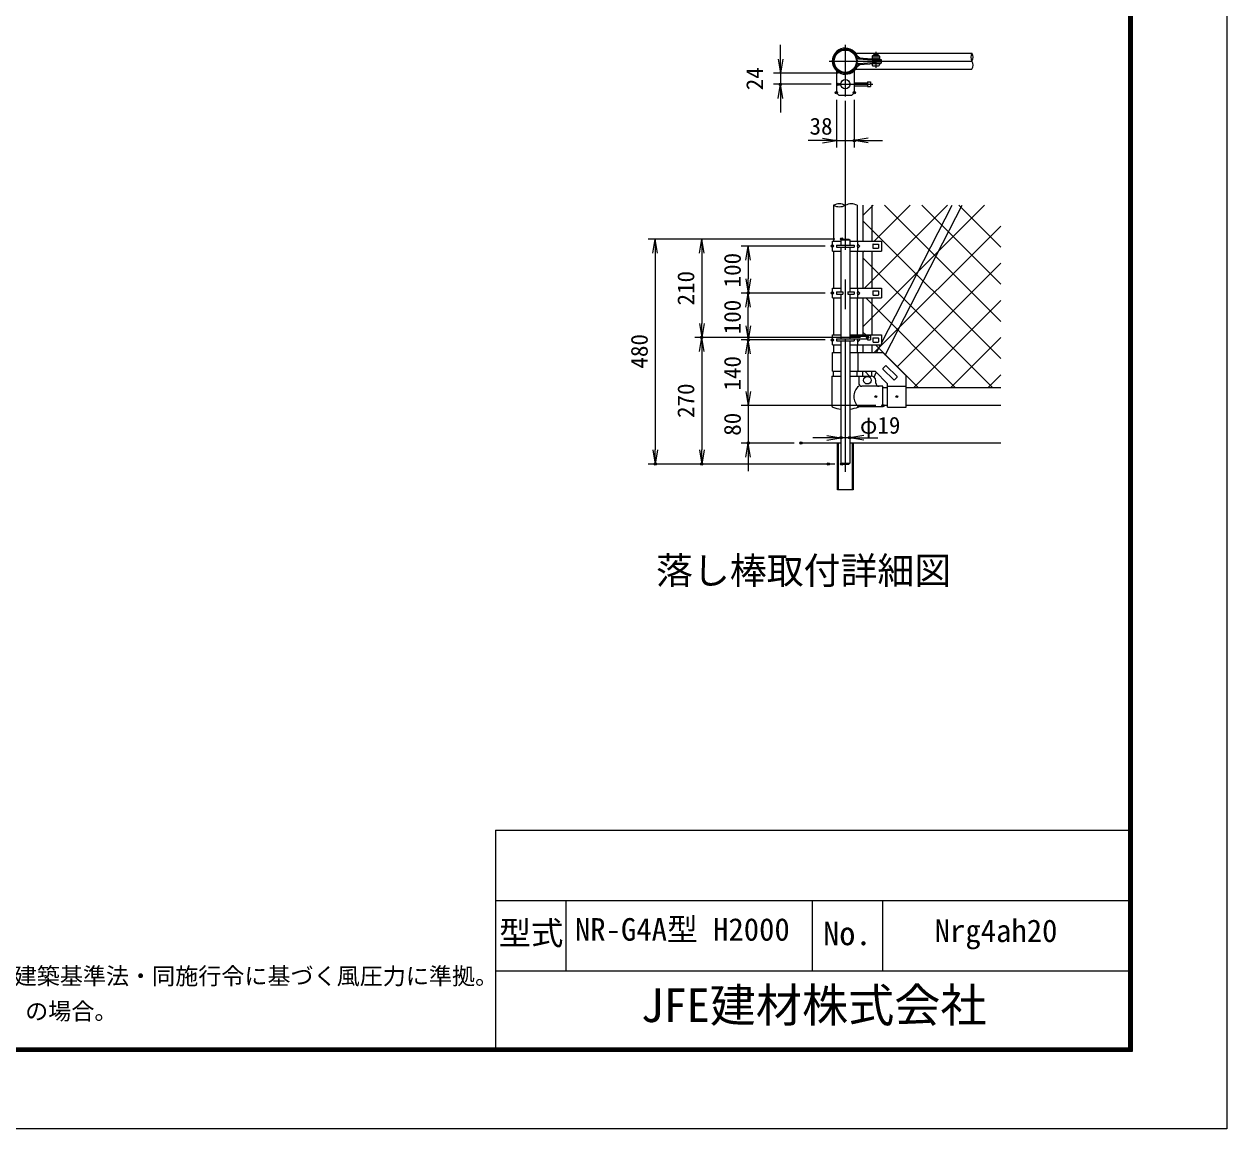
# Model space of a CAD drawing. Units: millimetres, scale not verified, with parts at other scales. Extents: x -6300 to 6300, y -4455 to 4455.
# Drawn here: x 1169 to 6300, y -4455 to 259 of the extents above; entities that cross this region are included whole.
import ezdxf
from ezdxf.enums import TextEntityAlignment as Align

# ---------------------------------------------------------------- set-up
doc = ezdxf.new("R2010")
doc.units = ezdxf.units.MM
doc.header["$LTSCALE"] = 20
doc.header["$PDMODE"] = 32
doc.header["$PDSIZE"] = 10
doc.linetypes.add('USER1', pattern=[50.8, 31.75, -6.35, 6.35, -6.35])
for name, color, linetype, lineweight in [('0-0_D-TTL-TXT', 7, 'Continuous', 25), ('0-2_D-STR3', 3, 'Continuous', 13), ('0-3_D-STR1', 1, 'Continuous', 25), ('0-4_D-BMK', 2, 'USER1', 13), ('0-5_D-STR-DIM', 7, 'Continuous', 13), ('0-7_D-BGD', 7, 'Continuous', 25), ('0-B_D-STR2', 7, 'Continuous', 13), ('0-D_D-TTL', 7, 'Continuous', 25)]:
    doc.layers.add(name, color=color, linetype=linetype, lineweight=lineweight)
for name, color, linetype in [('0-9_0', 7, 'Continuous'), ('0-A_Defpoints', 7, 'Continuous'), ('0-E_1', 7, 'Continuous')]:
    doc.layers.add(name, color=color, linetype=linetype)
doc.styles.add('ＭＳ ゴシック', font='')
doc.styles.get('ＭＳ ゴシック').set_extended_font_data('MS Gothic')

# ---------------------------------------------------------------- blocks, each defined once
blk = doc.blocks.new('_Open')
at = {"layer": '0-9_0'}
blk.add_line((-20, 3.333), (0, 0), dxfattribs=at)
blk.add_lwpolyline([(-20, -3.333), (0, 0), (-20, 0)], dxfattribs=at)

msp = doc.modelspace()

# ---------------------------------------------------------------- linework, layer by layer
at = {"layer": '0-2_D-STR3'}
for p, q in [((4723.1, 122.58), (4733.75, 115.03)), ((4728.58, 110.41), (4825.28, 103.65)), ((4728.9, 115), (4825.6, 108.24)), ((4785.9, 122.41), (4785.9, 111.01)), ((4785.9, 111.01), (4818.3, 111.01)), ((4789.32, 124.01), (4814.58, 124.01)), ((4794.1, 128.27), (4795.7, 129.87)), ((4794.1, 128.27), (4794.1, 124.01)), ((4794.1, 128.27), (4810.1, 128.27)), ((4794.1, 122.41), (4794.1, 111.01)), ((4794.1, 111.01), (4794.1, 110.44)), ((4794.1, 105.83), (4794.1, 95.04)), ((4795.7, 129.87), (4808.5, 129.87)), ((4795.7, 129.87), (4795.7, 124.01)), ((4795.7, 111.01), (4795.7, 110.33)), ((4795.7, 105.72), (4795.7, 95.15)), ((4808.5, 129.87), (4808.5, 124.01)), ((4808.5, 129.87), (4810.1, 128.27)), ((4808.5, 111.01), (4808.5, 109.43)), ((4808.5, 104.82), (4808.5, 96.05)), ((4810.1, 128.27), (4810.1, 124.01)), ((4810.1, 122.41), (4810.1, 111.01)), ((4810.1, 111.01), (4810.1, 109.32)), ((4810.1, 104.71), (4810.1, 96.16)), ((4818.3, 122.41), (4818.3, 111.01)), ((4825.6, 108.24), (4825.28, 103.65)), ((4710.1, 59.85), (4710.1, -34.15)), ((4723.1, 78.28), (4733.75, 85.83)), ((4728.58, 90.46), (4825.28, 97.22)), ((4728.9, 85.87), (4825.6, 92.63)), ((4786.1, 89.87), (4786.1, 85.07)), ((4786.1, 89.87), (4818.1, 89.87)), ((4790.1, 81.07), (4814.1, 81.07)), ((4808.5, 91.04), (4808.5, 89.87)), ((4810.1, 91.55), (4810.1, 89.87)), ((4818.1, 89.87), (4818.1, 85.07)), ((4825.28, 97.22), (4825.6, 92.63)), ((4710.1, 7.85), (4767.1, 7.85)), ((4767.1, 11.85), (4779.1, 11.85)), ((4767.1, 11.85), (4767.1, -8.15)), ((4779.1, 11.85), (4779.1, -8.15)), ((4644.1, -44.15), (4700.1, -44.15)), ((4700.1, -44.15), (4710.1, -34.15)), ((4710.1, -4.15), (4767.1, -4.15)), ((4767.1, -8.15), (4779.1, -8.15)), ((4747.1, -514.37), (4747.1, -667.69)), ((4785.1, -514.37), (4785.1, -667.69)), ((4826.1, -1102.24), (5128.14, -514.37)), ((4842.66, -1153.15), (5170.86, -514.37)), ((4657.1, -658.19), (4653.1, -662.19)), ((4653.1, -662.19), (4653.1, -684.19)), ((4653.1, -662.19), (4691.1, -662.19)), ((4657.1, -658.19), (4687.1, -658.19)), ((4687.1, -658.19), (4691.1, -662.19)), ((4691.1, -662.19), (4691.1, -684.19)), ((4616.71, -667.69), (4653.1, -667.69)), ((4616.71, -709.69), (4616.71, -667.69)), ((4616.71, -709.69), (4653.1, -709.69)), ((4634.1, -684.19), (4710.1, -684.19)), ((4634.1, -684.19), (4634.1, -693.19)), ((4634.1, -693.19), (4710.1, -693.19)), ((4653.1, -693.19), (4653.1, -884.19)), ((4653.1, -693.19), (4653.1, -884.19)), ((4691.1, -667.69), (4826.1, -667.69)), ((4691.1, -693.19), (4691.1, -884.19)), ((4691.1, -693.19), (4691.1, -884.19)), ((4691.1, -709.69), (4826.1, -709.69)), ((4710.1, -684.19), (4710.1, -693.19)), ((4725.75, -680.69), (4723.1, -688.69)), ((4725.75, -709.69), (4725.75, -667.69)), ((4733.75, -688.69), (4725.75, -680.69)), ((4747.1, -709.69), (4747.1, -867.69)), ((4785.1, -709.69), (4785.1, -867.69)), ((4790.1, -680.69), (4790.1, -696.69)), ((4791.1, -679.69), (4813.1, -679.69)), ((4791.1, -697.69), (4813.1, -697.69)), ((4814.1, -680.69), (4814.1, -696.69)), ((4826.1, -667.69), (4826.1, -709.69)), ((4616.71, -867.69), (4653.1, -867.69)), ((4616.71, -909.69), (4616.71, -867.69)), ((4691.1, -867.69), (4826.1, -867.69)), ((4725.75, -909.69), (4725.75, -867.69)), ((4826.1, -867.69), (4826.1, -909.69)), ((4616.71, -909.69), (4653.1, -909.69)), ((4634.1, -884.19), (4662.1, -884.19)), ((4634.1, -884.19), (4634.1, -893.19)), ((4634.1, -893.19), (4662.1, -893.19)), ((4653.1, -893.19), (4653.1, -1084.19)), ((4653.1, -893.19), (4653.1, -1084.19)), ((4662.1, -884.19), (4662.1, -893.19)), ((4682.1, -884.19), (4682.1, -893.19)), ((4682.1, -884.19), (4710.1, -884.19)), ((4682.1, -893.19), (4710.1, -893.19)), ((4691.1, -893.19), (4691.1, -1084.19)), ((4691.1, -893.19), (4691.1, -1084.19)), ((4691.1, -909.69), (4826.1, -909.69)), ((4710.1, -884.19), (4710.1, -893.19)), ((4733.75, -888.69), (4725.75, -880.69)), ((4747.1, -909.69), (4747.1, -1067.69)), ((4785.1, -909.69), (4785.1, -1067.69)), ((4790.1, -880.69), (4790.1, -896.69)), ((4791.1, -879.69), (4813.1, -879.69)), ((4791.1, -897.69), (4813.1, -897.69)), ((4814.1, -880.69), (4814.1, -896.69)), ((4616.71, -1067.69), (4653.1, -1067.69)), ((4616.71, -1109.69), (4616.71, -1067.69)), ((4691.1, -1067.69), (4826.1, -1067.69)), ((4691.1, -1072.19), (4767.1, -1072.19)), ((4725.75, -1072.19), (4725.75, -1067.69)), ((4767.1, -1068.19), (4779.1, -1068.19)), ((4767.1, -1068.19), (4767.1, -1088.19)), ((4779.1, -1068.19), (4779.1, -1088.19)), ((4826.1, -1067.69), (4826.1, -1109.69)), ((4616.71, -1109.69), (4653.1, -1109.69)), ((4634.1, -1084.19), (4710.1, -1084.19)), ((4634.1, -1084.19), (4634.1, -1093.19)), ((4634.1, -1093.19), (4710.1, -1093.19)), ((4653.1, -1093.19), (4653.1, -1614.19)), ((4691.1, -1084.19), (4767.1, -1084.19)), ((4691.1, -1093.19), (4691.1, -1614.19)), ((4691.1, -1109.69), (4826.1, -1109.69)), ((4710.1, -1084.19), (4710.1, -1093.19)), ((4725.75, -1109.69), (4725.75, -1084.19)), ((4733.75, -1088.69), (4729.25, -1084.19)), ((4747.1, -1109.69), (4747.1, -1142.59)), ((4767.1, -1088.19), (4779.1, -1088.19)), ((4785.1, -1109.69), (4785.1, -1142.59)), ((4790.1, -1080.69), (4790.1, -1096.69)), ((4791.1, -1079.69), (4813.1, -1079.69)), ((4791.1, -1097.69), (4813.1, -1097.69)), ((4805.37, -1142.59), (4822.27, -1109.69)), ((4814.1, -1080.69), (4814.1, -1096.69)), ((4616.7, -1142.59), (4653.1, -1142.59)), ((4616.7, -1222.59), (4616.7, -1142.59)), ((4691.1, -1142.59), (4832.1, -1142.59)), ((4727.5, -1222.59), (4727.5, -1142.59)), ((4832.1, -1142.59), (4932.1, -1242.59)), ((4616.7, -1222.59), (4653.1, -1222.59)), ((4747.1, -1242.69), (4747.1, -1222.59)), ((4785.1, -1242.92), (4785.1, -1222.59)), ((4794.46, -1246.97), (4804.26, -1227.89)), ((4832.3, -1210.1), (4843.61, -1198.79)), ((4832.3, -1212.93), (4878.97, -1259.6)), ((4846.44, -1198.79), (4893.11, -1245.46)), ((4615, -1242.69), (4653.1, -1242.69)), ((4615, -1242.69), (4615, -1370.07)), ((4729.2, -1242.69), (4729.2, -1272.69)), ((4802.1, -1272.69), (4802.1, -1262.69)), ((4852.1, -1375.09), (4852.1, -1275.73)), ((4881.8, -1259.6), (4893.11, -1248.29)), ((4932.1, -1375.09), (4932.1, -1242.59)), ((4832.1, -1286.69), (4743.2, -1286.69)), ((4832.1, -1374.69), (4832.1, -1286.69)), ((4852.1, -1286.09), (4932.1, -1286.09)), ((4832.1, -1374.69), (4729.2, -1374.69)), ((4852.1, -1375.09), (4932.1, -1375.09)), ((4691.1, -1484.05), (4691.1, -1614.12)), ((4642.7, -1728.69), (4642.7, -1528.69)), ((4701.5, -1528.69), (4701.5, -1728.69)), ((4706.1, -1528.69), (4706.1, -1728.69)), ((4653.1, -1614.19), (4691.1, -1614.19)), ((4687.1, -1618.19), (4691.1, -1614.19))]:
    msp.add_line(p, q, dxfattribs=at)
for points in [[(4634.1, 59.85), (4634.1, -34.15), (4644.1, -44.15)], [(4723.1, -688.69), (4725.75, -696.69), (4733.75, -688.69)], [(4725.75, -880.69), (4723.1, -888.69), (4725.75, -896.69), (4733.75, -888.69)], [(4724.59, -1084.19), (4723.1, -1088.69), (4725.75, -1096.69), (4733.75, -1088.69)], [(4691.1, -1222.59), (4798.96, -1222.59), (4852.1, -1275.73)], [(4691.1, -1242.69), (4729.2, -1242.69), (4782.1, -1242.69)], [(4706.1, -1728.69), (4638.1, -1728.69), (4638.1, -1528.69)], [(4653.1, -1614.19), (4657.1, -1618.19), (4687.1, -1618.19)]]:
    msp.add_lwpolyline(points, dxfattribs=at)
for centre, radius in [((4672.1, 1.85), 20), ((4766.1, -1260.69), 16), ((4802.1, -1330.69), 4), ((4892.1, -1330.59), 4)]:
    msp.add_circle(centre, radius, dxfattribs=at)
for centre, radius, start, end in [((4672.1, 100.43), 55.6, 18.59864, 341.40136), ((4672.1, 100.43), 51, 18.59864, 341.40136), ((4729.16, 119.63), 9.2, 198.59864, 270), ((4729.16, 119.63), 4.6, 198.59864, 270), ((4790, 118.1), 5.95, 46.42256, 133.57744), ((4802.1, 103.22), 20.8, 67.37418, 112.62582), ((4814.2, 118), 6.02, 47.07814, 132.92186), ((4729.16, 81.23), 9.2, 90, 161.40136), ((4729.16, 81.23), 4.6, 90, 161.40136), ((4790.1, 85.07), 4, 180, 270), ((4814.1, 85.07), 4, 270, 0), ((4791.1, -680.69), 1, 90, 180), ((4791.1, -696.69), 1, 180, 270), ((4813.1, -680.69), 1, 0, 90), ((4813.1, -696.69), 1, 270, 0), ((4791.1, -880.69), 1, 90, 180), ((4791.1, -896.69), 1, 180, 270), ((4813.1, -880.69), 1, 0, 90), ((4813.1, -896.69), 1, 270, 0), ((4791.1, -1080.69), 1, 90, 180), ((4791.1, -1096.69), 1, 180, 270), ((4813.1, -1080.69), 1, 0, 90), ((4813.1, -1096.69), 1, 270, 0), ((4833.71, -1211.52), 2, 135, 225), ((4845.03, -1200.2), 2, 45, 135), ((4743.2, -1272.69), 14, 180, 270), ((4782.1, -1262.69), 20, 0, 90), ((4816.1, -1272.69), 14, 180, 270), ((4880.38, -1258.19), 2, 225, 315), ((4891.7, -1246.87), 2, 315, 45), ((4765.59, -1330.69), 57.1, 129.59418, 230.40582), ((4621.6, -1370.07), 6.6, 180, 250.77949), ((4672.1, -1225.23), 160, 250.77949, 263.18014), ((4672.1, -1225.23), 160, 276.82008, 290.9084)]:
    msp.add_arc(centre, radius, start, end, dxfattribs=at)
at = {"layer": '0-3_D-STR1'}
for p, q in [((4716.09, 134.43), (5212.04, 134.43)), ((4716.09, 66.43), (5212.04, 66.43)), ((4621.3, -514.37), (4621.3, -667.69)), ((4722.9, -514.37), (4722.9, -667.69)), ((4621.3, -709.69), (4621.3, -867.69)), ((4722.9, -709.69), (4722.9, -867.69)), ((4621.3, -909.69), (4621.3, -1067.69)), ((4722.9, -909.69), (4722.9, -1067.69)), ((4621.3, -1109.69), (4621.3, -1142.59)), ((4722.9, -1109.69), (4722.9, -1142.59)), ((4621.3, -1242.69), (4621.3, -1222.59)), ((4722.9, -1242.69), (4722.9, -1222.59)), ((4852.1, -1292.49), (4832.1, -1292.49)), ((5334.89, -1292.49), (4932.1, -1292.49)), ((4852.1, -1368.69), (4832.1, -1368.69)), ((5334.89, -1368.69), (4932.1, -1368.69))]:
    msp.add_line(p, q, dxfattribs=at)
for radius in [50.8, 47.6]:
    msp.add_circle((4672.1, 100.43), radius, dxfattribs=at)
for centre, radius, start, end in [((5238.41, 117.43), 31.38, 147.19126, 212.80874), ((5185.67, 117.43), 31.38, 327.19126, 32.80874), ((5185.67, 83.43), 31.38, 327.19126, 32.80874), ((4646.7, -565.1), 56.73, 63.40129, 116.59871), ((4697.5, -564.7), 56.38, 63.221, 116.779), ((4646.7, -463.72), 56.66, 243.36799, 296.63201)]:
    msp.add_arc(centre, radius, start, end, dxfattribs=at)
at = {"layer": '0-4_D-BMK'}
for p, q in [((4672.1, 169.74), (4672.1, -49.94)), ((4802.1, 139.69), (4802.1, 72.35)), ((4602.79, 100.43), (5214.65, 100.43)), ((4641.77, 1.85), (4789.54, 1.85)), ((4672.1, -68.92), (4672.1, -1651.56))]:
    msp.add_line(p, q, dxfattribs=at)
at = {"layer": '0-5_D-STR-DIM'}
for p, q in [((4395.07, 109.63), (4395.07, 169.63)), ((4642.1, 49.63), (4365.07, 49.63)), ((4611.77, 1.85), (4365.07, 1.85)), ((4395.07, 49.63), (4395.07, 1.85)), ((4395.07, -58.15), (4395.07, -118.15)), ((4634.1, -64.15), (4634.1, -268.45)), ((4710.1, -64.15), (4710.1, -268.45)), ((4574.1, -238.45), (4514.1, -238.45)), ((4634.1, -238.45), (4710.1, -238.45)), ((4770.1, -238.45), (4830.1, -238.45)), ((4627.1, -658.19), (3830.92, -658.19)), ((4627.1, -658.19), (4029.45, -658.19)), ((3860.92, -718.19), (3860.92, -1558.19)), ((4059.45, -718.19), (4059.45, -1018.19)), ((4586.71, -688.69), (4227.98, -688.69)), ((4257.98, -748.69), (4257.98, -828.69)), ((4586.71, -888.69), (4227.98, -888.69)), ((4586.71, -888.69), (4227.98, -888.69)), ((4257.98, -1028.69), (4257.98, -948.69)), ((4737.1, -1078.19), (4029.45, -1078.19)), ((4737.1, -1078.19), (4029.45, -1078.19)), ((4586.71, -1088.69), (4227.98, -1088.69)), ((4586.71, -1088.69), (4227.98, -1088.69)), ((4059.45, -1138.19), (4059.45, -1558.19)), ((4257.98, -1308.69), (4257.98, -1148.69)), ((4257.98, -1308.69), (4257.98, -1248.69)), ((4802.1, -1368.69), (4227.98, -1368.69)), ((4802.1, -1368.69), (4227.98, -1368.69)), ((4257.98, -1368.69), (4257.98, -1528.69)), ((4453.55, -1528.69), (4227.98, -1528.69)), ((4593.1, -1506.03), (4533.1, -1506.03)), ((4691.1, -1506.03), (4653.1, -1506.03)), ((4751.1, -1506.03), (4811.1, -1506.03)), ((4257.98, -1588.69), (4257.98, -1648.69)), ((4569.1, -1618.19), (3830.92, -1618.19)), ((4627.1, -1618.19), (4029.45, -1618.19))]:
    msp.add_line(p, q, dxfattribs=at)
at = {"layer": '0-7_D-BGD'}
for p, q in [((4653.1, -1528.69), (4483.55, -1528.69)), ((5334.89, -1528.69), (4691.1, -1528.69))]:
    msp.add_line(p, q, dxfattribs=at)
at = {"layer": '0-A_Defpoints'}
for p in [(4672.1, 49.63), (4395.07, 1.85), (4641.77, 1.85), (4634.1, -34.15), (4710.1, -34.15), (4710.1, -238.45), (4657.1, -658.19), (4616.71, -688.69), (4257.98, -888.69), (4616.71, -888.69), (4059.45, -1078.19), (4767.1, -1078.19), (4257.98, -1088.69), (4616.71, -1088.69), (4832.1, -1368.69), (4832.1, -1368.69), (4257.98, -1528.69), (4483.55, -1528.69), (4653.1, -1506.03), (4691.1, -1506.03), (3860.92, -1618.19), (4059.45, -1618.19), (4599.1, -1618.19), (4657.1, -1618.19)]:
    msp.add_point(p, dxfattribs=at)
at = {"layer": '0-B_D-STR2'}
for p, q in [((5265.64, -514.37), (4747.1, -1032.91)), ((4790.46, -514.37), (4747.1, -557.74)), ((5107.25, -514.37), (4753.93, -867.69)), ((4948.86, -514.37), (4795.54, -667.69)), ((5334.89, -1009.74), (4839.52, -514.37)), ((5334.89, -851.35), (4997.91, -514.37)), ((5334.89, -692.96), (5156.3, -514.37)), ((5334.89, -1168.13), (4747.1, -580.35)), ((5334.89, -603.52), (4795.81, -1142.59)), ((4753.54, -709.69), (4747.1, -716.13)), ((5300.85, -1292.49), (4747.1, -738.74)), ((5334.89, -761.91), (4893.15, -1203.64)), ((5142.46, -1292.49), (4759.66, -909.69)), ((5334.89, -920.3), (4962.7, -1292.49)), ((4759.27, -1067.69), (4747.1, -1055.52)), ((4984.07, -1292.49), (4801.27, -1109.69)), ((5334.89, -1078.69), (5121.09, -1292.49)), ((4775.87, -1242.69), (4755.77, -1222.59)), ((5334.89, -1237.08), (5279.48, -1292.49))]:
    msp.add_line(p, q, dxfattribs=at)
at = {"layer": '0-D_D-TTL'}
for p, q in [((3180, -3180), (3180, -4110)), ((3180, -3180), (5880, -3180)), ((3180, -3480), (5880, -3480)), ((3480, -3480), (3480, -3780)), ((4530, -3480), (4530, -3780)), ((4830, -3480), (4830, -3780)), ((3180, -3780), (5880, -3780))]:
    msp.add_line(p, q, dxfattribs=at)
at = {"layer": '0-D_D-TTL', "color": 2}
msp.add_lwpolyline([(-6300, 4455), (6300, 4455), (6300, -4455), (-6300, -4455)], close=True, dxfattribs=at)
at = {"layer": '0-D_D-TTL'}
for points in [[(-5895, 4125), (5895, 4125), (5895, -4125), (-5895, -4125)], [(-5891.25, 4121.25), (5891.25, 4121.25), (5891.25, -4121.25), (-5891.25, -4121.25)], [(-5887.5, 4117.5), (5887.5, 4117.5), (5887.5, -4117.5), (-5887.5, -4117.5)], [(-5883.75, 4113.75), (5883.75, 4113.75), (5883.75, -4113.75), (-5883.75, -4113.75)], [(-5880, 4110), (5880, 4110), (5880, -4110), (-5880, -4110)]]:
    msp.add_lwpolyline(points, close=True, dxfattribs=at)

# ---------------------------------------------------------------- block references
at = {"layer": '0-5_D-STR-DIM', "xscale": 3, "yscale": 3}
for p, rotation in [((4395.07, 49.63), 270), ((4395.07, 1.85), 90), ((4710.1, -238.45), 180), ((3860.92, -658.19), 90), ((4059.45, -658.19), 90), ((4257.98, -688.69), 90), ((4257.98, -888.69), 270), ((4257.98, -888.69), 90), ((4059.45, -1078.19), 270), ((4257.98, -1088.69), 270), ((4059.45, -1078.19), 90), ((4257.98, -1088.69), 90), ((4257.98, -1368.69), 270), ((4257.98, -1368.69), 270), ((4257.98, -1528.69), 90), ((4691.1, -1506.03), 180), ((3860.92, -1618.19), 270), ((4059.45, -1618.19), 270)]:
    msp.add_blockref('_Open', p, dxfattribs=dict(at, rotation=rotation))
for p in [(4634.1, -238.45), (4653.1, -1506.03)]:
    msp.add_blockref('_Open', p, dxfattribs=at)

# ---------------------------------------------------------------- texts
at = {"layer": '0-0_D-TTL-TXT', "style": 'ＭＳ ゴシック'}
for s, height, p in [('落し棒取付詳細図', 115.4, (3864.48, -2164.96)), ('型式', 101, (3193.55, -3699.8)), ('No.', 101, (4577.66, -3701.4)), ('（設計条件）風荷重：昭和57年改正 建築基準法・同施行令に基づく風圧力に準拠。', 72.14, (-498.67, -3860.4)), ('JFE建材株式会社', 144.3, (3799.04, -4042.43)), ('（基礎条件）長期許容地耐力98kN/㎡ の場合。', 72.14, (-498.67, -4010.4))]:
    msp.add_text(s, height=height, dxfattribs=at).set_placement(p, align=Align.BOTTOM_LEFT)
at = {"layer": '0-5_D-STR-DIM', "style": 'ＭＳ ゴシック'}
for s, p in [('24', (4342.95, -23.57)), ('100', (4247.86, -864.66)), ('210', (4049.33, -941.69)), ('100', (4247.86, -1064.66)), ('480', (3850.8, -1210.94)), ('140', (4247.86, -1304.66)), ('270', (4049.33, -1421.69)), ('80', (4247.86, -1497.63))]:
    msp.add_text(s, height=72.14, rotation=90, dxfattribs=at).set_placement(p, align=Align.BOTTOM_LEFT)
for s, p in [('38', (4519.43, -234.62)), ('φ19', (4734.29, -1510.45))]:
    msp.add_text(s, height=72.14, dxfattribs=at).set_placement(p, align=Align.BOTTOM_LEFT)
at = {"layer": '0-E_1', "style": 'ＭＳ ゴシック'}
for s, p in [('NR-G4A型 H2000', (3518.71, -3680.6)), ('Nrg4ah20', (5053.33, -3686.35))]:
    msp.add_text(s, height=96.19, dxfattribs=at).set_placement(p, align=Align.BOTTOM_LEFT)

doc.saveas('drawing.dxf')
